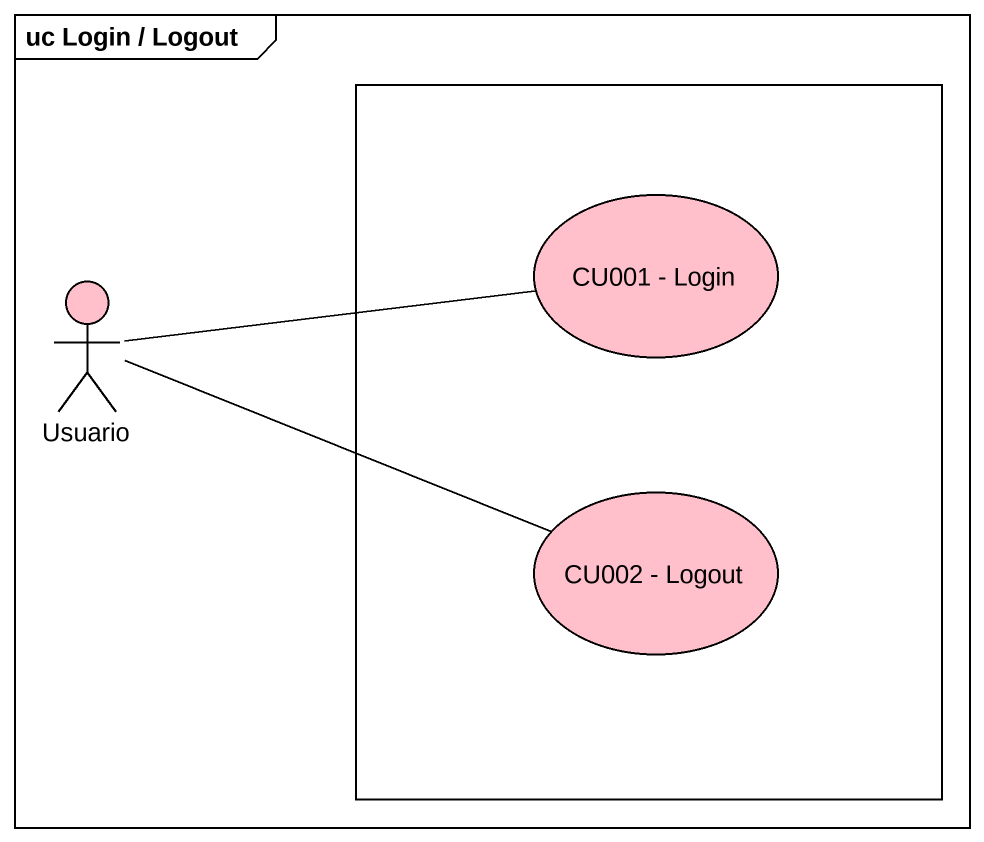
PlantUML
@startuml
mainframe uc Login / Logout
rectangle " " as rectangle1 {
  usecase "CU001 - Login" as CU001_Login #FFC0CB
  usecase "CU002 - Logout" as CU002_Logout #FFC0CB
}
actor Usuario #FFC0CB
Usuario -right- CU001_Login
Usuario -right- CU002_Logout
@enduml
